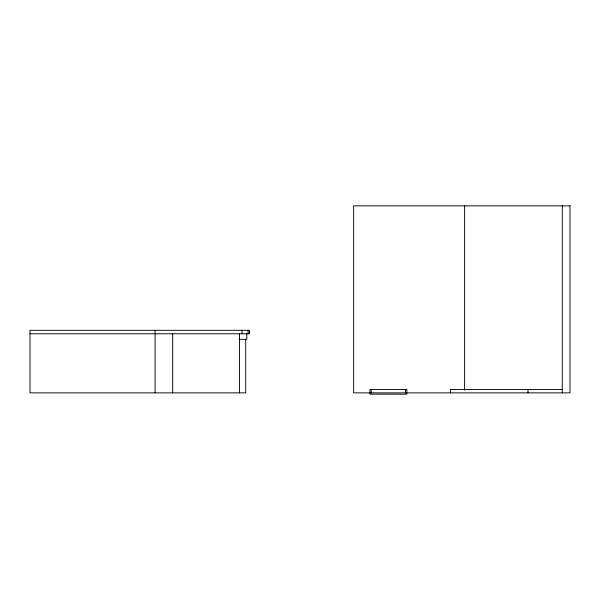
<?xml version="1.0" encoding="UTF-8"?>
<svg xmlns="http://www.w3.org/2000/svg" width="600" height="600" viewBox="0 0 600 600"><rect width="100%" height="100%" fill="white"/><g stroke="black" fill="none" stroke-linecap="round" stroke-linejoin="round"><path stroke-width="0.9" d="M30 333.743L155.108 333.743M155.227 333.743L249.368 333.743L249.368 330.315L30 330.315L30 392.865L245.722 392.865L245.722 339.308M239.175 339.308L246.795 339.308L246.795 333.743M562.29 389.438L450.405 389.438L450.405 392.865M562.29 205.845L562.29 392.865M528.015 389.438L528.015 392.865M464.603 205.845L464.603 390.06M405.525 389.438L405.525 392.865M371.25 389.438L371.25 392.865M248.993 332.94L248.993 333.743M248.085 330.315L248.085 333.743M242.085 330.315L242.085 333.743M239.513 333.743L239.513 392.865M172.672 333.743L172.672 392.865M155.108 330.315L155.108 392.865M570 205.845L353.632 205.845L353.632 392.865L570 392.865L570 205.845M406.808 389.438L369.96 389.438L369.96 394.155L406.808 394.155L406.808 389.438"/></g></svg>
